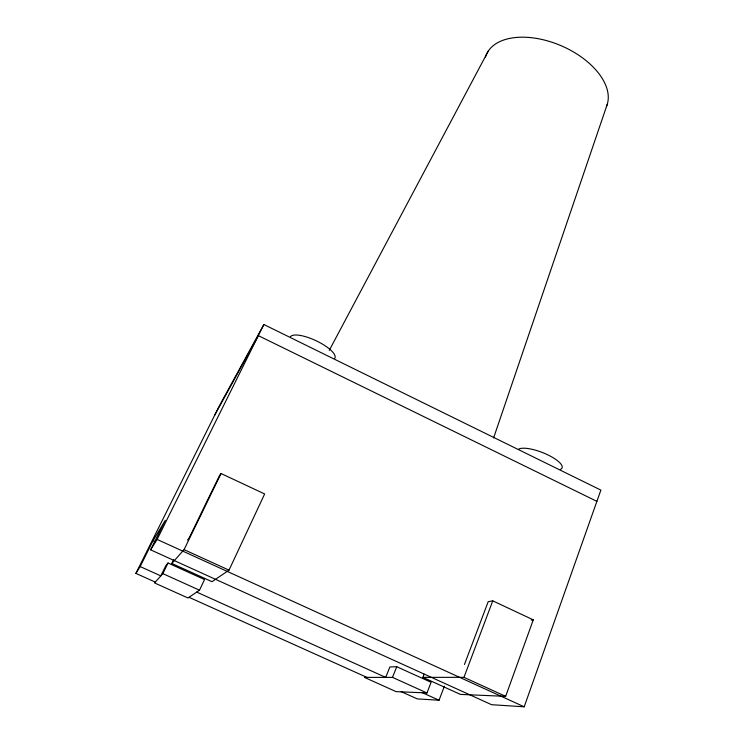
<?xml version="1.0" encoding="UTF-8"?>
<svg xmlns="http://www.w3.org/2000/svg" width="744" height="744" viewBox="0 0 744 744"><rect width="100%" height="100%" fill="white"/><g stroke="black" fill="none" stroke-linecap="round" stroke-linejoin="round"><path stroke-width="1.12" d="M493.598 437.928L607.169 104.541M135.901 573.382L140.16 566.565L153.032 540.702L165.308 520.289L150.613 549.835L491.579 704.698L524.204 706.8L600.873 490.101L263.85 324.514L219.015 406.503L135.901 573.382L155.301 582.115M424.117 674.185L422.871 677.366L460.434 694.403L505.65 696.356L533.271 619.845L492.761 600.854L488.185 601.691L464.461 664.476M422.871 677.366L463.968 677.338L492.761 600.854M401.193 691.66L417.263 698.895L439.044 700.234L444.419 686.154M426.963 692.952L392.488 677.384L364.448 677.393L396.05 691.622L426.963 692.952L431.083 682.294L396.747 666.726L389.884 666.95L385.699 677.384L196.704 592.085M392.488 677.384L396.747 666.726M173.705 559.6L171.817 563.468L212.003 581.696L229.013 570.146L264.65 493.96L221.052 473.528L219.359 475.825L188.985 538.303L187.516 540.032M168.023 563.003L162.824 573.624L154.575 582.943L188 597.99L199.494 590.187L204.535 579.557L168.023 563.003L165.912 565.486L160.825 575.884L140.16 566.565M171.817 563.468L184.066 549.639L221.052 473.528M150.613 549.835L157.124 539.428L263.85 324.514M329.267 350.368L488.269 51.076M214.635 415.292L258.326 335.637L596.893 501.354M531.272 620.087L533.271 619.845M189.023 597.302L366.932 677.393M162.824 573.624L199.494 590.187M421.904 692.497L439.044 700.234M184.066 549.639L229.013 570.146M463.968 677.338L505.65 696.356M157.124 539.428L524.204 706.8M153.032 540.702L155.143 541.669M290.402 336.818A24.682 7.673 25.1 0 1 317.214 341.273A24.682 7.673 25.1 0 1 334.623 358.552M518.782 449.051A23.994 7.18 21.3 0 1 548.384 455.151A23.994 7.18 21.3 0 1 560.334 469.473M485.469 57.065A65.407 37.795 23.4 0 1 559.367 44.975A65.407 37.795 23.4 0 1 606.388 106.597"/></g></svg>
